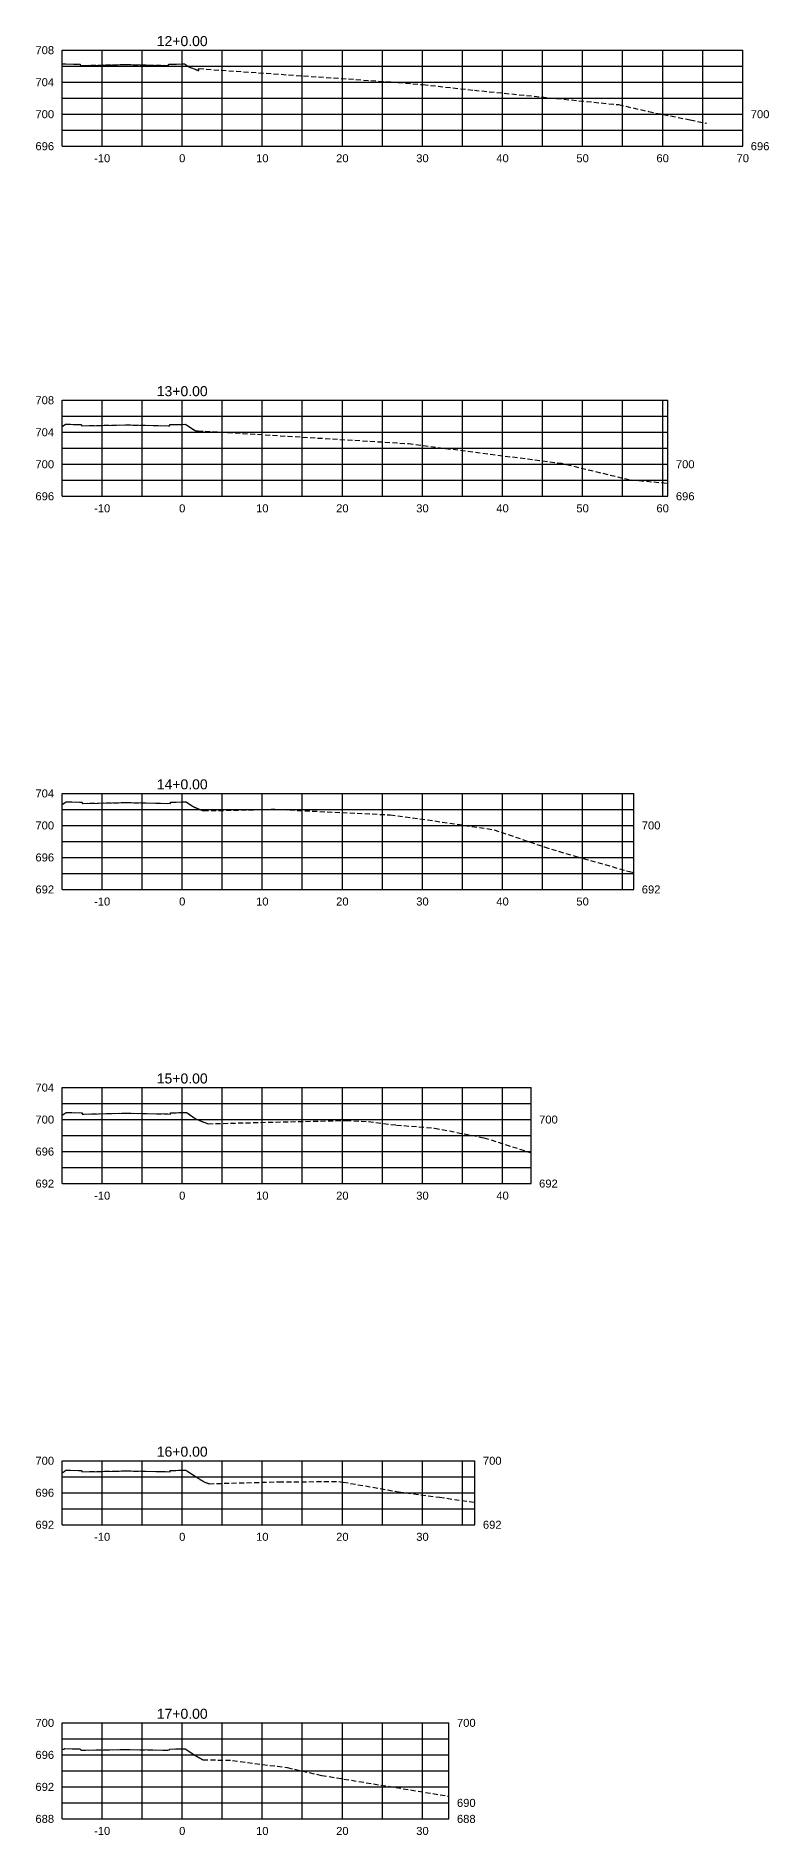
# Model space of a CAD drawing. Header units: millimetres. Extents: x 340454 to 342791, y 6993867 to 6995092.
# Drawn here: x 342631 to 342722.5, y 6994190.8 to 6994415.6 of the extents above; entities that cross this region are included whole.
import ezdxf

# ---------------------------------------------------------------- set-up
doc = ezdxf.new("R2010")
doc.units = ezdxf.units.MM
doc.header["$LTSCALE"] = 10
doc.linetypes.add('CENTER', pattern=[50.8, 31.75, -6.35, 6.35, -6.35])
doc.linetypes.add('HIDDEN', pattern=[0.375, 0.25, -0.125])
for name, color, linetype in [('_1 SEC_Superfície_Topo', 20, 'Continuous'), ('_1 SEC_Terreno Natural', 80, 'HIDDEN'), ('F-SC-CAIXA', 4, 'Continuous'), ('F-SC-MALHA', 253, 'Continuous'), ('F-SC-MALHA-TXT', 8, 'Continuous')]:
    doc.layers.add(name, color=color, linetype=linetype)
doc.styles.get("Standard").update_dxf_attribs({"font": 'arial.ttf'})

msp = doc.modelspace()

# ---------------------------------------------------------------- linework, layer by layer
at = {"layer": '_1 SEC_Superfície_Topo', "color": 20, "linetype": 'Continuous', "lineweight": -3}
for points in [[(342634.49, 6994412.15), (342634.49, 6994412.15), (342634.5, 6994412.15), (342634.51, 6994412.15), (342634.51, 6994412.15), (342634.51, 6994412.15), (342634.71, 6994412.15), (342636.39, 6994412.12), (342636.44, 6994412.12), (342636.44, 6994412.12), (342636.44, 6994412.12), (342636.45, 6994412.12), (342636.45, 6994412.12), (342636.46, 6994412.11), (342636.47, 6994412.11), (342636.47, 6994412.11), (342636.47, 6994412.11), (342636.48, 6994412.1), (342636.48, 6994412.1), (342636.48, 6994412.1), (342636.49, 6994412.09), (342636.49, 6994412.09), (342636.49, 6994412.09), (342636.49, 6994412.08), (342636.49, 6994412.08), (342636.49, 6994412.08), (342636.49, 6994412.07), (342636.51, 6994411.97), (342636.87, 6994411.97), (342640.54, 6994412.04), (342642.01, 6994412.07), (342642.17, 6994412.07), (342647.51, 6994411.96), (342647.53, 6994412.06), (342647.54, 6994412.07), (342647.54, 6994412.07), (342647.54, 6994412.08), (342647.54, 6994412.08), (342647.54, 6994412.09), (342647.54, 6994412.09), (342647.55, 6994412.09), (342647.55, 6994412.1), (342647.55, 6994412.1), (342647.56, 6994412.1), (342647.56, 6994412.1), (342647.57, 6994412.11), (342647.57, 6994412.11), (342647.57, 6994412.11), (342647.58, 6994412.11), (342647.58, 6994412.11), (342647.59, 6994412.11), (342647.59, 6994412.11), (342647.63, 6994412.11), (342647.88, 6994412.11), (342649.23, 6994412.14), (342649.52, 6994412.15), (342649.9, 6994411.89), (342649.98, 6994411.84), (342649.98, 6994411.84), (342649.98, 6994411.84), (342649.99, 6994411.83), (342649.99, 6994411.83), (342650, 6994411.83), (342650, 6994411.83), (342650.01, 6994411.82), (342650.01, 6994411.82), (342650.01, 6994411.82), (342650.02, 6994411.82), (342650.02, 6994411.81), (342650.03, 6994411.81), (342650.03, 6994411.81), (342650.04, 6994411.81), (342650.04, 6994411.8), (342650.05, 6994411.8), (342650.05, 6994411.8), (342650.06, 6994411.8), (342650.06, 6994411.79), (342650.07, 6994411.79), (342650.07, 6994411.79), (342650.08, 6994411.79), (342650.08, 6994411.78), (342650.09, 6994411.78), (342650.09, 6994411.78), (342650.1, 6994411.78), (342650.15, 6994411.75), (342650.15, 6994411.75), (342650.16, 6994411.75), (342650.17, 6994411.75), (342650.18, 6994411.74), (342650.18, 6994411.74), (342650.19, 6994411.74), (342650.2, 6994411.73), (342650.2, 6994411.73), (342650.21, 6994411.73), (342650.22, 6994411.72), (342650.23, 6994411.72), (342650.23, 6994411.72), (342650.24, 6994411.72), (342650.25, 6994411.71), (342650.26, 6994411.71), (342650.26, 6994411.71), (342650.86, 6994411.48), (342650.89, 6994411.46), (342650.89, 6994411.46), (342650.92, 6994411.45), (342650.93, 6994411.45), (342650.96, 6994411.44), (342650.97, 6994411.43), (342650.99, 6994411.42), (342651, 6994411.42), (342651.03, 6994411.41), (342651.04, 6994411.4), (342651.05, 6994411.4), (342651.08, 6994411.39), (342651.09, 6994411.39), (342651.12, 6994411.38), (342651.13, 6994411.37), (342651.15, 6994411.36), (342651.16, 6994411.36), (342651.19, 6994411.35), (342651.2, 6994411.34), (342651.23, 6994411.33), (342651.24, 6994411.33), (342651.25, 6994411.33), (342651.26, 6994411.32), (342651.26, 6994411.32), (342651.27, 6994411.32), (342651.28, 6994411.32), (342651.29, 6994411.31)], [(342634.23, 6994366.83), (342634.66, 6994367.12), (342636.03, 6994367.09), (342636.54, 6994367.08), (342636.58, 6994367.08), (342636.59, 6994367.08), (342636.59, 6994367.08), (342636.6, 6994367.08), (342636.6, 6994367.08), (342636.61, 6994367.08), (342636.61, 6994367.08), (342636.61, 6994367.07), (342636.62, 6994367.07), (342636.62, 6994367.07), (342636.62, 6994367.07), (342636.63, 6994367.06), (342636.63, 6994367.06), (342636.63, 6994367.06), (342636.63, 6994367.05), (342636.64, 6994367.05), (342636.64, 6994367.05), (342636.64, 6994367.04), (342636.65, 6994366.96), (342636.66, 6994366.93), (342640.41, 6994367), (342642.16, 6994367.04), (342645.59, 6994366.97), (342647.66, 6994366.92), (342647.67, 6994366.99), (342647.68, 6994367.03), (342647.68, 6994367.04), (342647.68, 6994367.04), (342647.69, 6994367.05), (342647.69, 6994367.05), (342647.69, 6994367.05), (342647.69, 6994367.06), (342647.7, 6994367.06), (342647.7, 6994367.06), (342647.7, 6994367.07), (342647.71, 6994367.07), (342647.71, 6994367.07), (342647.71, 6994367.07), (342647.72, 6994367.07), (342647.72, 6994367.07), (342647.73, 6994367.07), (342647.73, 6994367.07), (342647.76, 6994367.07), (342647.78, 6994367.07), (342648.55, 6994367.09), (342649.23, 6994367.1), (342649.66, 6994367.11), (342650.17, 6994366.77), (342650.84, 6994366.32), (342650.86, 6994366.32), (342650.88, 6994366.31), (342650.9, 6994366.3)], [(342634.23, 6994319.58), (342634.29, 6994319.62), (342634.74, 6994319.92), (342635.46, 6994319.91), (342636.62, 6994319.88), (342636.65, 6994319.88), (342636.67, 6994319.88), (342636.67, 6994319.88), (342636.68, 6994319.88), (342636.68, 6994319.88), (342636.69, 6994319.88), (342636.69, 6994319.88), (342636.69, 6994319.88), (342636.7, 6994319.87), (342636.7, 6994319.87), (342636.7, 6994319.87), (342636.71, 6994319.86), (342636.71, 6994319.86), (342636.71, 6994319.86), (342636.71, 6994319.85), (342636.72, 6994319.85), (342636.72, 6994319.85), (342636.72, 6994319.84), (342636.73, 6994319.8), (342636.74, 6994319.73), (342638.78, 6994319.77), (342642.24, 6994319.84), (342645.89, 6994319.77), (342647.74, 6994319.73), (342647.75, 6994319.77), (342647.76, 6994319.84), (342647.76, 6994319.84), (342647.76, 6994319.85), (342647.77, 6994319.85), (342647.77, 6994319.85), (342647.77, 6994319.86), (342647.77, 6994319.86), (342647.77, 6994319.86), (342647.78, 6994319.87), (342647.78, 6994319.87), (342647.79, 6994319.87), (342647.79, 6994319.87), (342647.79, 6994319.88), (342647.8, 6994319.88), (342647.8, 6994319.88), (342647.8, 6994319.88), (342647.81, 6994319.88), (342647.84, 6994319.88), (342647.86, 6994319.88), (342648.47, 6994319.89), (342649.23, 6994319.91), (342649.74, 6994319.92), (342650.01, 6994319.73), (342650.6, 6994319.34), (342650.6, 6994319.34), (342650.6, 6994319.34), (342650.62, 6994319.33), (342650.62, 6994319.33), (342650.63, 6994319.33), (342650.63, 6994319.32), (342650.64, 6994319.32), (342650.64, 6994319.32), (342650.65, 6994319.31), (342650.66, 6994319.31), (342650.67, 6994319.3), (342650.68, 6994319.3), (342650.69, 6994319.29), (342650.69, 6994319.29), (342650.7, 6994319.29), (342650.7, 6994319.29), (342650.71, 6994319.28), (342650.72, 6994319.28), (342650.73, 6994319.27), (342650.73, 6994319.27), (342650.74, 6994319.27), (342650.75, 6994319.27), (342650.76, 6994319.26), (342650.76, 6994319.26), (342650.77, 6994319.25), (342650.77, 6994319.25), (342650.78, 6994319.25), (342650.79, 6994319.25), (342650.8, 6994319.24), (342650.8, 6994319.24), (342650.81, 6994319.24), (342650.82, 6994319.23), (342650.82, 6994319.23), (342650.83, 6994319.22), (342650.84, 6994319.22), (342650.85, 6994319.22), (342650.86, 6994319.22), (342650.87, 6994319.21), (342650.87, 6994319.21), (342650.88, 6994319.2), (342650.89, 6994319.2), (342650.9, 6994319.2), (342650.91, 6994319.2), (342650.92, 6994319.19), (342650.92, 6994319.19), (342650.93, 6994319.18), (342650.94, 6994319.18), (342650.95, 6994319.18), (342650.96, 6994319.17), (342651.26, 6994319.05), (342651.28, 6994319.05), (342651.28, 6994319.05), (342651.29, 6994319.04), (342651.3, 6994319.04), (342651.32, 6994319.03), (342651.9, 6994318.81)], [(342634.23, 6994280.75), (342634.75, 6994281.1), (342634.82, 6994281.1), (342636.63, 6994281.06), (342636.68, 6994281.06), (342636.68, 6994281.06), (342636.68, 6994281.06), (342636.69, 6994281.06), (342636.69, 6994281.06), (342636.7, 6994281.06), (342636.71, 6994281.05), (342636.71, 6994281.05), (342636.71, 6994281.05), (342636.71, 6994281.05), (342636.71, 6994281.05), (342636.72, 6994281.04), (342636.72, 6994281.04), (342636.73, 6994281.03), (342636.73, 6994281.03), (342636.73, 6994281.03), (342636.73, 6994281.02), (342636.73, 6994281.02), (342636.73, 6994281.01), (342636.75, 6994280.91), (342636.97, 6994280.91), (342642.25, 6994281.02), (342647.43, 6994280.92), (342647.75, 6994280.91), (342647.75, 6994280.92), (342647.78, 6994281.02), (342647.78, 6994281.03), (342647.78, 6994281.03), (342647.78, 6994281.03), (342647.78, 6994281.04), (342647.78, 6994281.04), (342647.79, 6994281.04), (342647.79, 6994281.04), (342647.79, 6994281.05), (342647.8, 6994281.05), (342647.8, 6994281.05), (342647.81, 6994281.06), (342647.81, 6994281.06), (342647.81, 6994281.06), (342647.82, 6994281.06), (342647.82, 6994281.06), (342647.82, 6994281.06), (342647.87, 6994281.06), (342647.87, 6994281.06), (342649.23, 6994281.09), (342649.63, 6994281.1), (342649.75, 6994281.1), (342649.83, 6994281.05), (342650.98, 6994280.28), (342650.99, 6994280.27), (342650.99, 6994280.27), (342651, 6994280.27), (342651, 6994280.27), (342651.01, 6994280.26), (342651.01, 6994280.26), (342651.01, 6994280.26), (342651.02, 6994280.26), (342651.02, 6994280.26), (342651.03, 6994280.25), (342651.03, 6994280.25), (342651.03, 6994280.25), (342651.04, 6994280.25), (342651.05, 6994280.24), (342651.05, 6994280.24), (342651.06, 6994280.24), (342651.06, 6994280.24), (342651.07, 6994280.23), (342651.07, 6994280.23), (342651.07, 6994280.23), (342651.08, 6994280.23), (342651.08, 6994280.23), (342651.31, 6994280.14), (342651.31, 6994280.14), (342651.31, 6994280.14), (342651.31, 6994280.14), (342651.32, 6994280.14), (342651.32, 6994280.13), (342652.46, 6994279.7)], [(342634.23, 6994236.08), (342634.49, 6994236.25), (342634.7, 6994236.39), (342635.29, 6994236.38), (342636.58, 6994236.35), (342636.62, 6994236.35), (342636.63, 6994236.35), (342636.64, 6994236.35), (342636.64, 6994236.35), (342636.64, 6994236.35), (342636.65, 6994236.35), (342636.65, 6994236.35), (342636.65, 6994236.35), (342636.66, 6994236.34), (342636.66, 6994236.34), (342636.67, 6994236.34), (342636.67, 6994236.34), (342636.67, 6994236.33), (342636.67, 6994236.33), (342636.67, 6994236.33), (342636.68, 6994236.32), (342636.68, 6994236.31), (342636.68, 6994236.31), (342636.69, 6994236.28), (342636.7, 6994236.2), (342640.73, 6994236.28), (342642.2, 6994236.31), (342646.5, 6994236.23), (342647.7, 6994236.21), (342647.71, 6994236.23), (342647.72, 6994236.32), (342647.72, 6994236.32), (342647.73, 6994236.33), (342647.73, 6994236.33), (342647.73, 6994236.33), (342647.73, 6994236.34), (342647.73, 6994236.34), (342647.74, 6994236.34), (342647.74, 6994236.35), (342647.74, 6994236.35), (342647.75, 6994236.35), (342647.75, 6994236.35), (342647.76, 6994236.35), (342647.76, 6994236.35), (342647.76, 6994236.36), (342647.77, 6994236.36), (342647.77, 6994236.36), (342647.81, 6994236.36), (342647.82, 6994236.36), (342649.23, 6994236.39), (342649.33, 6994236.39), (342649.7, 6994236.4), (342649.92, 6994236.25), (342650.84, 6994235.63), (342650.86, 6994235.63), (342650.86, 6994235.63), (342650.93, 6994235.58), (342650.93, 6994235.58), (342651.01, 6994235.53), (342651.07, 6994235.49), (342651.13, 6994235.45), (342651.19, 6994235.41), (342651.2, 6994235.41), (342651.26, 6994235.37), (342651.31, 6994235.34), (342651.36, 6994235.31), (342651.41, 6994235.28), (342651.45, 6994235.25), (342651.49, 6994235.22), (342651.53, 6994235.2), (342651.57, 6994235.18), (342651.61, 6994235.15), (342651.64, 6994235.13), (342651.67, 6994235.11), (342651.7, 6994235.09), (342651.73, 6994235.07), (342651.76, 6994235.06), (342651.79, 6994235.04), (342651.82, 6994235.02), (342651.84, 6994235.01), (342651.87, 6994234.99), (342651.89, 6994234.98), (342651.91, 6994234.97), (342651.94, 6994234.95), (342651.95, 6994234.95), (342652.58, 6994234.71)], [(342634.49, 6994201.53), (342634.54, 6994201.57), (342634.58, 6994201.6), (342635.48, 6994201.58), (342636.46, 6994201.56), (342636.53, 6994201.47), (342636.55, 6994201.47), (342636.56, 6994201.47), (342636.56, 6994201.47), (342636.56, 6994201.47), (342636.57, 6994201.47), (342636.57, 6994201.47), (342636.57, 6994201.46), (342636.57, 6994201.46), (342636.57, 6994201.46), (342636.58, 6994201.41), (342639.55, 6994201.45), (342642.08, 6994201.49), (342644.94, 6994201.44), (342647.58, 6994201.4), (342647.6, 6994201.46), (342647.6, 6994201.47), (342647.6, 6994201.47), (342647.6, 6994201.47), (342647.61, 6994201.48), (342647.61, 6994201.48), (342647.61, 6994201.48), (342647.62, 6994201.48), (342647.62, 6994201.48), (342647.65, 6994201.48), (342647.7, 6994201.55), (342648.44, 6994201.57), (342649.23, 6994201.58), (342649.58, 6994201.59), (342650.04, 6994201.29), (342650.85, 6994200.75), (342650.87, 6994200.74), (342650.87, 6994200.73), (342650.89, 6994200.72), (342650.92, 6994200.7), (342650.94, 6994200.69), (342650.97, 6994200.68), (342650.99, 6994200.66), (342651.02, 6994200.65), (342651.04, 6994200.63), (342651.07, 6994200.62), (342651.09, 6994200.6), (342651.12, 6994200.59), (342651.14, 6994200.58), (342651.17, 6994200.56), (342651.19, 6994200.55), (342651.22, 6994200.53), (342651.24, 6994200.52), (342651.27, 6994200.5), (342651.3, 6994200.49), (342651.32, 6994200.48), (342651.35, 6994200.46), (342651.37, 6994200.45), (342651.4, 6994200.43), (342651.43, 6994200.42), (342651.44, 6994200.41), (342651.47, 6994200.39), (342651.48, 6994200.39), (342651.5, 6994200.38), (342651.53, 6994200.36), (342651.56, 6994200.35), (342651.58, 6994200.33), (342651.61, 6994200.32), (342651.64, 6994200.3), (342651.66, 6994200.29), (342651.68, 6994200.28), (342651.7, 6994200.27), (342651.72, 6994200.26), (342651.74, 6994200.25), (342651.76, 6994200.24), (342651.78, 6994200.23), (342651.79, 6994200.22), (342651.81, 6994200.21), (342651.81, 6994200.21)]]:
    msp.add_lwpolyline(points, dxfattribs=at)
at = {"layer": '_1 SEC_Terreno Natural', "color": 80, "linetype": 'HIDDEN', "lineweight": -3, "ltscale": 0.25}
for points in [[(342634.23, 6994412.16), (342634.49, 6994412.15), (342634.49, 6994412.15), (342634.5, 6994412.15), (342634.51, 6994412.15), (342634.51, 6994412.15), (342634.51, 6994412.15), (342634.71, 6994412.15), (342636.39, 6994412.12), (342636.44, 6994412.12), (342636.44, 6994412.12), (342636.44, 6994412.12), (342636.45, 6994412.12), (342636.45, 6994412.12), (342636.46, 6994412.11), (342636.47, 6994412.11), (342636.47, 6994412.11), (342636.47, 6994412.11), (342636.48, 6994412.1), (342636.48, 6994412.1), (342636.48, 6994412.1), (342636.49, 6994412.09), (342636.49, 6994412.09), (342636.49, 6994412.09), (342636.49, 6994412.08), (342636.49, 6994412.08), (342636.49, 6994412.08), (342636.49, 6994412.07), (342636.51, 6994411.97), (342636.87, 6994411.97), (342640.54, 6994412.04), (342642.01, 6994412.07), (342642.17, 6994412.07), (342647.51, 6994411.96), (342647.53, 6994412.06), (342647.54, 6994412.07), (342647.54, 6994412.07), (342647.54, 6994412.08), (342647.54, 6994412.08), (342647.54, 6994412.09), (342647.54, 6994412.09), (342647.55, 6994412.09), (342647.55, 6994412.1), (342647.55, 6994412.1), (342647.56, 6994412.1), (342647.56, 6994412.1), (342647.57, 6994412.11), (342647.57, 6994412.11), (342647.57, 6994412.11), (342647.58, 6994412.11), (342647.58, 6994412.11), (342647.59, 6994412.11), (342647.59, 6994412.11), (342647.63, 6994412.11), (342647.88, 6994412.11), (342649.23, 6994412.14), (342649.52, 6994412.15), (342649.9, 6994411.89), (342649.98, 6994411.84), (342649.98, 6994411.84), (342649.98, 6994411.84), (342649.99, 6994411.83), (342649.99, 6994411.83), (342650, 6994411.83), (342650, 6994411.83), (342650.01, 6994411.82), (342650.01, 6994411.82), (342650.01, 6994411.82), (342650.02, 6994411.82), (342650.02, 6994411.81), (342650.03, 6994411.81), (342650.03, 6994411.81), (342650.04, 6994411.81), (342650.04, 6994411.8), (342650.05, 6994411.8), (342650.05, 6994411.8), (342650.06, 6994411.8), (342650.06, 6994411.79), (342650.07, 6994411.79), (342650.07, 6994411.79), (342650.08, 6994411.79), (342650.08, 6994411.78), (342650.09, 6994411.78), (342650.09, 6994411.78), (342650.1, 6994411.78), (342650.15, 6994411.75), (342650.15, 6994411.75), (342650.16, 6994411.75), (342650.17, 6994411.75), (342650.18, 6994411.74), (342650.18, 6994411.74), (342650.19, 6994411.74), (342650.2, 6994411.73), (342650.2, 6994411.73), (342650.21, 6994411.73), (342650.22, 6994411.72), (342650.23, 6994411.72), (342650.23, 6994411.72), (342650.24, 6994411.72), (342650.25, 6994411.71), (342650.26, 6994411.71), (342650.26, 6994411.71), (342650.86, 6994411.48), (342650.89, 6994411.46), (342650.89, 6994411.46), (342650.92, 6994411.45), (342650.93, 6994411.45), (342650.96, 6994411.44), (342650.97, 6994411.43), (342650.99, 6994411.42), (342651, 6994411.42), (342651.03, 6994411.41), (342651.04, 6994411.4), (342651.05, 6994411.4), (342651.08, 6994411.39), (342651.09, 6994411.39), (342651.12, 6994411.38), (342651.13, 6994411.37), (342651.15, 6994411.36), (342651.16, 6994411.36), (342651.19, 6994411.35), (342651.2, 6994411.34), (342651.23, 6994411.33), (342651.24, 6994411.33), (342651.25, 6994411.33), (342651.26, 6994411.32), (342651.26, 6994411.32), (342651.27, 6994411.32), (342651.28, 6994411.32), (342651.29, 6994411.31), (342651.29, 6994411.56), (342676.18, 6994409.84), (342679.31, 6994409.57), (342685.71, 6994408.86), (342703.7, 6994407.06), (342707.47, 6994406.2), (342712.66, 6994405.16), (342714.64, 6994404.75), (342714.66, 6994404.74), (342714.7, 6994404.73)], [(342634.23, 6994366.83), (342634.66, 6994367.12), (342636.03, 6994367.09), (342636.54, 6994367.08), (342636.58, 6994367.08), (342636.59, 6994367.08), (342636.59, 6994367.08), (342636.6, 6994367.08), (342636.6, 6994367.08), (342636.61, 6994367.08), (342636.61, 6994367.08), (342636.61, 6994367.07), (342636.62, 6994367.07), (342636.62, 6994367.07), (342636.62, 6994367.07), (342636.63, 6994367.06), (342636.63, 6994367.06), (342636.63, 6994367.06), (342636.63, 6994367.05), (342636.64, 6994367.05), (342636.64, 6994367.05), (342636.64, 6994367.04), (342636.65, 6994366.96), (342636.66, 6994366.93), (342640.41, 6994367), (342642.16, 6994367.04), (342645.59, 6994366.97), (342647.66, 6994366.92), (342647.67, 6994366.99), (342647.68, 6994367.03), (342647.68, 6994367.04), (342647.68, 6994367.04), (342647.69, 6994367.05), (342647.69, 6994367.05), (342647.69, 6994367.05), (342647.69, 6994367.06), (342647.7, 6994367.06), (342647.7, 6994367.06), (342647.7, 6994367.07), (342647.71, 6994367.07), (342647.71, 6994367.07), (342647.71, 6994367.07), (342647.72, 6994367.07), (342647.72, 6994367.07), (342647.73, 6994367.07), (342647.73, 6994367.07), (342647.76, 6994367.07), (342647.78, 6994367.07), (342648.55, 6994367.09), (342649.23, 6994367.1), (342649.66, 6994367.11), (342650.17, 6994366.77), (342650.84, 6994366.32), (342650.86, 6994366.32), (342650.88, 6994366.31), (342650.9, 6994366.3), (342651.21, 6994366.3), (342652.09, 6994366.26), (342677.47, 6994364.7), (342696.58, 6994362.24), (342696.72, 6994362.22), (342696.79, 6994362.19), (342697.21, 6994362.09), (342704.45, 6994360.33), (342705.33, 6994360.16), (342709.88, 6994359.75)], [(342634.23, 6994319.58), (342634.29, 6994319.62), (342634.74, 6994319.92), (342635.46, 6994319.91), (342636.62, 6994319.88), (342636.65, 6994319.88), (342636.67, 6994319.88), (342636.67, 6994319.88), (342636.68, 6994319.88), (342636.68, 6994319.88), (342636.69, 6994319.88), (342636.69, 6994319.88), (342636.69, 6994319.88), (342636.7, 6994319.87), (342636.7, 6994319.87), (342636.7, 6994319.87), (342636.71, 6994319.86), (342636.71, 6994319.86), (342636.71, 6994319.86), (342636.71, 6994319.85), (342636.72, 6994319.85), (342636.72, 6994319.85), (342636.72, 6994319.84), (342636.73, 6994319.8), (342636.74, 6994319.73), (342638.78, 6994319.77), (342642.24, 6994319.84), (342645.89, 6994319.77), (342647.74, 6994319.73), (342647.75, 6994319.77), (342647.76, 6994319.84), (342647.76, 6994319.84), (342647.76, 6994319.85), (342647.77, 6994319.85), (342647.77, 6994319.85), (342647.77, 6994319.86), (342647.77, 6994319.86), (342647.77, 6994319.86), (342647.78, 6994319.87), (342647.78, 6994319.87), (342647.79, 6994319.87), (342647.79, 6994319.87), (342647.79, 6994319.88), (342647.8, 6994319.88), (342647.8, 6994319.88), (342647.8, 6994319.88), (342647.81, 6994319.88), (342647.84, 6994319.88), (342647.86, 6994319.88), (342648.47, 6994319.89), (342649.23, 6994319.91), (342649.74, 6994319.92), (342650.01, 6994319.73), (342650.6, 6994319.34), (342650.6, 6994319.34), (342650.6, 6994319.34), (342650.62, 6994319.33), (342650.62, 6994319.33), (342650.63, 6994319.33), (342650.63, 6994319.32), (342650.64, 6994319.32), (342650.64, 6994319.32), (342650.65, 6994319.31), (342650.66, 6994319.31), (342650.67, 6994319.3), (342650.68, 6994319.3), (342650.69, 6994319.29), (342650.69, 6994319.29), (342650.7, 6994319.29), (342650.7, 6994319.29), (342650.71, 6994319.28), (342650.72, 6994319.28), (342650.73, 6994319.27), (342650.73, 6994319.27), (342650.74, 6994319.27), (342650.75, 6994319.27), (342650.76, 6994319.26), (342650.76, 6994319.26), (342650.77, 6994319.25), (342650.77, 6994319.25), (342650.78, 6994319.25), (342650.79, 6994319.25), (342650.8, 6994319.24), (342650.8, 6994319.24), (342650.81, 6994319.24), (342650.82, 6994319.23), (342650.82, 6994319.23), (342650.83, 6994319.22), (342650.84, 6994319.22), (342650.85, 6994319.22), (342650.86, 6994319.22), (342650.87, 6994319.21), (342650.87, 6994319.21), (342650.88, 6994319.2), (342650.89, 6994319.2), (342650.9, 6994319.2), (342650.91, 6994319.2), (342650.92, 6994319.19), (342650.92, 6994319.19), (342650.93, 6994319.18), (342650.94, 6994319.18), (342650.95, 6994319.18), (342650.96, 6994319.17), (342651.26, 6994319.05), (342651.28, 6994319.05), (342651.28, 6994319.05), (342651.29, 6994319.04), (342651.3, 6994319.04), (342651.32, 6994319.03), (342651.9, 6994318.81), (342660.78, 6994319), (342675.21, 6994318.3), (342678.92, 6994317.81), (342688.18, 6994316.44), (342694.44, 6994314.29), (342698.41, 6994313.1), (342705.07, 6994311.22), (342705.62, 6994311.09)], [(342634.23, 6994280.75), (342634.75, 6994281.1), (342634.82, 6994281.1), (342636.63, 6994281.06), (342636.68, 6994281.06), (342636.68, 6994281.06), (342636.68, 6994281.06), (342636.69, 6994281.06), (342636.69, 6994281.06), (342636.7, 6994281.06), (342636.71, 6994281.05), (342636.71, 6994281.05), (342636.71, 6994281.05), (342636.71, 6994281.05), (342636.71, 6994281.05), (342636.72, 6994281.04), (342636.72, 6994281.04), (342636.73, 6994281.03), (342636.73, 6994281.03), (342636.73, 6994281.03), (342636.73, 6994281.02), (342636.73, 6994281.02), (342636.73, 6994281.01), (342636.75, 6994280.91), (342636.97, 6994280.91), (342642.25, 6994281.02), (342647.43, 6994280.92), (342647.75, 6994280.91), (342647.75, 6994280.92), (342647.78, 6994281.02), (342647.78, 6994281.03), (342647.78, 6994281.03), (342647.78, 6994281.03), (342647.78, 6994281.04), (342647.78, 6994281.04), (342647.79, 6994281.04), (342647.79, 6994281.04), (342647.79, 6994281.05), (342647.8, 6994281.05), (342647.8, 6994281.05), (342647.81, 6994281.06), (342647.81, 6994281.06), (342647.81, 6994281.06), (342647.82, 6994281.06), (342647.82, 6994281.06), (342647.82, 6994281.06), (342647.87, 6994281.06), (342647.87, 6994281.06), (342649.23, 6994281.09), (342649.63, 6994281.1), (342649.75, 6994281.1), (342649.83, 6994281.05), (342650.98, 6994280.28), (342650.99, 6994280.27), (342650.99, 6994280.27), (342651, 6994280.27), (342651, 6994280.27), (342651.01, 6994280.26), (342651.01, 6994280.26), (342651.01, 6994280.26), (342651.02, 6994280.26), (342651.02, 6994280.26), (342651.03, 6994280.25), (342651.03, 6994280.25), (342651.03, 6994280.25), (342651.04, 6994280.25), (342651.05, 6994280.24), (342651.05, 6994280.24), (342651.06, 6994280.24), (342651.06, 6994280.24), (342651.07, 6994280.23), (342651.07, 6994280.23), (342651.07, 6994280.23), (342651.08, 6994280.23), (342651.08, 6994280.23), (342651.31, 6994280.14), (342651.31, 6994280.14), (342651.31, 6994280.14), (342651.31, 6994280.14), (342651.32, 6994280.14), (342651.32, 6994280.13), (342652.46, 6994279.7), (342669.72, 6994280.11), (342672.5, 6994279.98), (342675.99, 6994279.53), (342680.75, 6994279.15), (342686.9, 6994277.95), (342692.8, 6994276.07)], [(342634.23, 6994236.08), (342634.49, 6994236.25), (342634.7, 6994236.39), (342635.29, 6994236.38), (342636.58, 6994236.35), (342636.62, 6994236.35), (342636.63, 6994236.35), (342636.64, 6994236.35), (342636.64, 6994236.35), (342636.64, 6994236.35), (342636.65, 6994236.35), (342636.65, 6994236.35), (342636.65, 6994236.35), (342636.66, 6994236.34), (342636.66, 6994236.34), (342636.67, 6994236.34), (342636.67, 6994236.34), (342636.67, 6994236.33), (342636.67, 6994236.33), (342636.67, 6994236.33), (342636.68, 6994236.32), (342636.68, 6994236.31), (342636.68, 6994236.31), (342636.69, 6994236.28), (342636.7, 6994236.2), (342640.73, 6994236.28), (342642.2, 6994236.31), (342646.5, 6994236.23), (342647.7, 6994236.21), (342647.71, 6994236.23), (342647.72, 6994236.32), (342647.72, 6994236.32), (342647.73, 6994236.33), (342647.73, 6994236.33), (342647.73, 6994236.33), (342647.73, 6994236.34), (342647.73, 6994236.34), (342647.74, 6994236.34), (342647.74, 6994236.35), (342647.74, 6994236.35), (342647.75, 6994236.35), (342647.75, 6994236.35), (342647.76, 6994236.35), (342647.76, 6994236.35), (342647.76, 6994236.36), (342647.77, 6994236.36), (342647.77, 6994236.36), (342647.81, 6994236.36), (342647.82, 6994236.36), (342649.23, 6994236.39), (342649.33, 6994236.39), (342649.7, 6994236.4), (342649.92, 6994236.25), (342650.84, 6994235.63), (342650.86, 6994235.63), (342650.86, 6994235.63), (342650.93, 6994235.58), (342650.93, 6994235.58), (342651.01, 6994235.53), (342651.07, 6994235.49), (342651.13, 6994235.45), (342651.19, 6994235.41), (342651.2, 6994235.41), (342651.26, 6994235.37), (342651.31, 6994235.34), (342651.36, 6994235.31), (342651.41, 6994235.28), (342651.45, 6994235.25), (342651.49, 6994235.22), (342651.53, 6994235.2), (342651.57, 6994235.18), (342651.61, 6994235.15), (342651.64, 6994235.13), (342651.67, 6994235.11), (342651.7, 6994235.09), (342651.73, 6994235.07), (342651.76, 6994235.06), (342651.79, 6994235.04), (342651.82, 6994235.02), (342651.84, 6994235.01), (342651.87, 6994234.99), (342651.89, 6994234.98), (342651.91, 6994234.97), (342651.94, 6994234.95), (342651.95, 6994234.95), (342652.58, 6994234.71), (342661.31, 6994234.94), (342668.78, 6994234.98), (342669.01, 6994234.96), (342669.33, 6994234.91), (342676.24, 6994233.69), (342681.36, 6994233.01), (342685.78, 6994232.39)], [(342634.23, 6994201.52), (342634.25, 6994201.52), (342634.27, 6994201.52), (342634.39, 6994201.53), (342634.49, 6994201.53), (342634.54, 6994201.57), (342634.58, 6994201.6), (342635.48, 6994201.58), (342636.46, 6994201.56), (342636.53, 6994201.47), (342636.55, 6994201.47), (342636.56, 6994201.47), (342636.56, 6994201.47), (342636.56, 6994201.47), (342636.57, 6994201.47), (342636.57, 6994201.47), (342636.57, 6994201.46), (342636.57, 6994201.46), (342636.57, 6994201.46), (342636.58, 6994201.41), (342639.55, 6994201.45), (342642.08, 6994201.49), (342644.94, 6994201.44), (342647.58, 6994201.4), (342647.6, 6994201.46), (342647.6, 6994201.47), (342647.6, 6994201.47), (342647.6, 6994201.47), (342647.61, 6994201.48), (342647.61, 6994201.48), (342647.61, 6994201.48), (342647.62, 6994201.48), (342647.62, 6994201.48), (342647.65, 6994201.48), (342647.7, 6994201.55), (342648.44, 6994201.57), (342649.23, 6994201.58), (342649.58, 6994201.59), (342650.04, 6994201.29), (342650.85, 6994200.75), (342650.87, 6994200.74), (342650.87, 6994200.73), (342650.89, 6994200.72), (342650.92, 6994200.7), (342650.94, 6994200.69), (342650.97, 6994200.68), (342650.99, 6994200.66), (342651.02, 6994200.65), (342651.04, 6994200.63), (342651.07, 6994200.62), (342651.09, 6994200.6), (342651.12, 6994200.59), (342651.14, 6994200.58), (342651.17, 6994200.56), (342651.19, 6994200.55), (342651.22, 6994200.53), (342651.24, 6994200.52), (342651.27, 6994200.5), (342651.3, 6994200.49), (342651.32, 6994200.48), (342651.35, 6994200.46), (342651.37, 6994200.45), (342651.4, 6994200.43), (342651.43, 6994200.42), (342651.44, 6994200.41), (342651.47, 6994200.39), (342651.48, 6994200.39), (342651.5, 6994200.38), (342651.53, 6994200.36), (342651.56, 6994200.35), (342651.58, 6994200.33), (342651.61, 6994200.32), (342651.64, 6994200.3), (342651.66, 6994200.29), (342651.68, 6994200.28), (342651.7, 6994200.27), (342651.72, 6994200.26), (342651.74, 6994200.25), (342651.76, 6994200.24), (342651.78, 6994200.23), (342651.79, 6994200.22), (342651.81, 6994200.21), (342651.81, 6994200.21), (342655.53, 6994200.13), (342662.34, 6994199.22), (342666.65, 6994198.25), (342682.54, 6994195.65)]]:
    msp.add_lwpolyline(points, dxfattribs=at)
at = {"layer": 'F-SC-CAIXA', "color": 2, "linetype": 'Continuous', "lineweight": -3}
for p, q in [((342717.23, 6994405.86), (342719.23, 6994405.86)), ((342717.23, 6994401.86), (342719.23, 6994401.86)), ((342707.88, 6994362.11), (342709.88, 6994362.11)), ((342707.88, 6994358.11), (342709.88, 6994358.11)), ((342703.62, 6994316.97), (342705.62, 6994316.97)), ((342703.62, 6994308.97), (342705.62, 6994308.97)), ((342690.8, 6994280.21), (342692.8, 6994280.21)), ((342690.8, 6994272.21), (342692.8, 6994272.21)), ((342683.78, 6994237.57), (342685.78, 6994237.57)), ((342683.78, 6994229.57), (342685.78, 6994229.57)), ((342680.54, 6994204.81), (342682.54, 6994204.81)), ((342680.54, 6994194.81), (342682.54, 6994194.81)), ((342680.54, 6994192.81), (342682.54, 6994192.81))]:
    msp.add_line(p, q, dxfattribs=at)
at = {"layer": 'F-SC-MALHA', "color": 253, "linetype": 'Continuous', "lineweight": -3}
for p, q in [((342634.23, 6994413.86), (342719.23, 6994413.86)), ((342634.23, 6994401.86), (342634.23, 6994413.86)), ((342639.23, 6994401.86), (342639.23, 6994413.86)), ((342644.23, 6994401.86), (342644.23, 6994413.86)), ((342649.23, 6994401.86), (342649.23, 6994413.86)), ((342654.23, 6994401.86), (342654.23, 6994413.86)), ((342659.23, 6994401.86), (342659.23, 6994413.86)), ((342664.23, 6994401.86), (342664.23, 6994413.86)), ((342669.23, 6994401.86), (342669.23, 6994413.86)), ((342674.23, 6994401.86), (342674.23, 6994413.86)), ((342679.23, 6994401.86), (342679.23, 6994413.86)), ((342684.23, 6994401.86), (342684.23, 6994413.86)), ((342689.23, 6994401.86), (342689.23, 6994413.86)), ((342694.23, 6994401.86), (342694.23, 6994413.86)), ((342699.23, 6994401.86), (342699.23, 6994413.86)), ((342704.23, 6994401.86), (342704.23, 6994413.86)), ((342709.23, 6994401.86), (342709.23, 6994413.86)), ((342714.23, 6994401.86), (342714.23, 6994413.86)), ((342719.23, 6994401.86), (342719.23, 6994413.86)), ((342634.23, 6994411.86), (342719.23, 6994411.86)), ((342634.23, 6994409.86), (342719.23, 6994409.86)), ((342634.23, 6994407.86), (342719.23, 6994407.86)), ((342634.23, 6994405.86), (342719.23, 6994405.86)), ((342634.23, 6994403.86), (342719.23, 6994403.86)), ((342634.23, 6994401.86), (342719.23, 6994401.86)), ((342634.23, 6994370.11), (342709.88, 6994370.11)), ((342634.23, 6994358.11), (342634.23, 6994370.11)), ((342634.23, 6994368.11), (342709.88, 6994368.11)), ((342639.23, 6994358.11), (342639.23, 6994370.11)), ((342644.23, 6994358.11), (342644.23, 6994370.11)), ((342649.23, 6994358.11), (342649.23, 6994370.11)), ((342654.23, 6994358.11), (342654.23, 6994370.11)), ((342659.23, 6994358.11), (342659.23, 6994370.11)), ((342664.23, 6994358.11), (342664.23, 6994370.11)), ((342669.23, 6994358.11), (342669.23, 6994370.11)), ((342674.23, 6994358.11), (342674.23, 6994370.11)), ((342679.23, 6994358.11), (342679.23, 6994370.11)), ((342684.23, 6994358.11), (342684.23, 6994370.11)), ((342689.23, 6994358.11), (342689.23, 6994370.11)), ((342694.23, 6994358.11), (342694.23, 6994370.11)), ((342699.23, 6994358.11), (342699.23, 6994370.11)), ((342704.23, 6994358.11), (342704.23, 6994370.11)), ((342709.23, 6994358.11), (342709.23, 6994370.11)), ((342709.88, 6994358.11), (342709.88, 6994370.11)), ((342634.23, 6994366.11), (342709.88, 6994366.11)), ((342634.23, 6994364.11), (342709.88, 6994364.11)), ((342634.23, 6994362.11), (342709.88, 6994362.11)), ((342634.23, 6994360.11), (342709.88, 6994360.11)), ((342634.23, 6994358.11), (342709.88, 6994358.11)), ((342634.23, 6994320.97), (342705.62, 6994320.97)), ((342634.23, 6994308.97), (342634.23, 6994320.97)), ((342639.23, 6994308.97), (342639.23, 6994320.97)), ((342644.23, 6994308.97), (342644.23, 6994320.97)), ((342649.23, 6994308.97), (342649.23, 6994320.97)), ((342654.23, 6994308.97), (342654.23, 6994320.97)), ((342659.23, 6994308.97), (342659.23, 6994320.97)), ((342664.23, 6994308.97), (342664.23, 6994320.97)), ((342669.23, 6994308.97), (342669.23, 6994320.97)), ((342674.23, 6994308.97), (342674.23, 6994320.97)), ((342679.23, 6994308.97), (342679.23, 6994320.97)), ((342684.23, 6994308.97), (342684.23, 6994320.97)), ((342689.23, 6994308.97), (342689.23, 6994320.97)), ((342694.23, 6994308.97), (342694.23, 6994320.97)), ((342699.23, 6994308.97), (342699.23, 6994320.97)), ((342704.23, 6994308.97), (342704.23, 6994320.97)), ((342705.62, 6994308.97), (342705.62, 6994320.97)), ((342634.23, 6994318.97), (342705.62, 6994318.97)), ((342634.23, 6994316.97), (342705.62, 6994316.97)), ((342634.23, 6994314.97), (342705.62, 6994314.97)), ((342634.23, 6994312.97), (342705.62, 6994312.97)), ((342634.23, 6994310.97), (342705.62, 6994310.97)), ((342634.23, 6994308.97), (342705.62, 6994308.97)), ((342634.23, 6994284.21), (342692.8, 6994284.21)), ((342634.23, 6994272.21), (342634.23, 6994284.21)), ((342639.23, 6994272.21), (342639.23, 6994284.21)), ((342644.23, 6994272.21), (342644.23, 6994284.21)), ((342649.23, 6994272.21), (342649.23, 6994284.21)), ((342654.23, 6994272.21), (342654.23, 6994284.21)), ((342659.23, 6994272.21), (342659.23, 6994284.21)), ((342664.23, 6994272.21), (342664.23, 6994284.21)), ((342669.23, 6994272.21), (342669.23, 6994284.21)), ((342674.23, 6994272.21), (342674.23, 6994284.21)), ((342679.23, 6994272.21), (342679.23, 6994284.21)), ((342684.23, 6994272.21), (342684.23, 6994284.21)), ((342689.23, 6994272.21), (342689.23, 6994284.21)), ((342692.8, 6994272.21), (342692.8, 6994284.21)), ((342634.23, 6994282.21), (342692.8, 6994282.21)), ((342634.23, 6994280.21), (342692.8, 6994280.21)), ((342634.23, 6994278.21), (342692.8, 6994278.21)), ((342634.23, 6994276.21), (342692.8, 6994276.21)), ((342634.23, 6994274.21), (342692.8, 6994274.21)), ((342634.23, 6994272.21), (342692.8, 6994272.21)), ((342634.23, 6994237.57), (342685.78, 6994237.57)), ((342634.23, 6994229.57), (342634.23, 6994237.57)), ((342639.23, 6994229.57), (342639.23, 6994237.57)), ((342644.23, 6994229.57), (342644.23, 6994237.57)), ((342649.23, 6994229.57), (342649.23, 6994237.57)), ((342654.23, 6994229.57), (342654.23, 6994237.57)), ((342659.23, 6994229.57), (342659.23, 6994237.57)), ((342664.23, 6994229.57), (342664.23, 6994237.57)), ((342669.23, 6994229.57), (342669.23, 6994237.57)), ((342674.23, 6994229.57), (342674.23, 6994237.57)), ((342679.23, 6994229.57), (342679.23, 6994237.57)), ((342684.23, 6994229.57), (342684.23, 6994237.57)), ((342685.78, 6994229.57), (342685.78, 6994237.57)), ((342634.23, 6994235.57), (342685.78, 6994235.57)), ((342634.23, 6994233.57), (342685.78, 6994233.57)), ((342634.23, 6994231.57), (342685.78, 6994231.57)), ((342634.23, 6994229.57), (342685.78, 6994229.57)), ((342634.23, 6994204.81), (342682.54, 6994204.81)), ((342634.23, 6994192.81), (342634.23, 6994204.81)), ((342639.23, 6994192.81), (342639.23, 6994204.81)), ((342644.23, 6994192.81), (342644.23, 6994204.81)), ((342649.23, 6994192.81), (342649.23, 6994204.81)), ((342654.23, 6994192.81), (342654.23, 6994204.81)), ((342659.23, 6994192.81), (342659.23, 6994204.81)), ((342664.23, 6994192.81), (342664.23, 6994204.81)), ((342669.23, 6994192.81), (342669.23, 6994204.81)), ((342674.23, 6994192.81), (342674.23, 6994204.81)), ((342679.23, 6994192.81), (342679.23, 6994204.81)), ((342682.54, 6994192.81), (342682.54, 6994204.81)), ((342634.23, 6994202.81), (342682.54, 6994202.81)), ((342634.23, 6994200.81), (342682.54, 6994200.81)), ((342634.23, 6994198.81), (342682.54, 6994198.81)), ((342634.23, 6994196.81), (342682.54, 6994196.81)), ((342634.23, 6994194.81), (342682.54, 6994194.81)), ((342634.23, 6994192.81), (342682.54, 6994192.81))]:
    msp.add_line(p, q, dxfattribs=at)
at = {"layer": 'F-SC-MALHA-TXT', "color": 3, "linetype": 'CENTER', "lineweight": -3}
for p, q in [((342649.23, 6994401.86), (342649.23, 6994413.86)), ((342649.23, 6994358.11), (342649.23, 6994370.11)), ((342649.23, 6994308.97), (342649.23, 6994320.97)), ((342649.23, 6994272.21), (342649.23, 6994284.21)), ((342649.23, 6994229.57), (342649.23, 6994237.57)), ((342649.23, 6994192.81), (342649.23, 6994204.81))]:
    msp.add_line(p, q, dxfattribs=at)

# ---------------------------------------------------------------- texts
at = {"layer": 'F-SC-MALHA-TXT', "color": 3, "linetype": 'Continuous', "lineweight": -3}
for s, insert, char_height, attachment_point in [('12+0.00', (342649.23, 6994414.36), 1.25, 8), ('708', (342633.23, 6994413.86), 1, 6), ('704', (342633.23, 6994409.86), 1, 6), ('700', (342633.23, 6994405.86), 1, 6), ('700', (342720.23, 6994405.86), 1, 4), ('696', (342633.23, 6994401.86), 1, 6), ('696', (342720.23, 6994401.86), 1, 4), ('-10', (342639.23, 6994400.86), 1, 2), ('0', (342649.23, 6994400.86), 1, 2), ('0', (342649.23, 6994400.86), 1, 2), ('10', (342659.23, 6994400.86), 1, 2), ('20', (342669.23, 6994400.86), 1, 2), ('30', (342679.23, 6994400.86), 1, 2), ('40', (342689.23, 6994400.86), 1, 2), ('50', (342699.23, 6994400.86), 1, 2), ('60', (342709.23, 6994400.86), 1, 2), ('70', (342719.23, 6994400.86), 1, 2), ('708', (342633.23, 6994370.11), 1, 6), ('13+0.00', (342649.23, 6994370.61), 1.25, 8), ('704', (342633.23, 6994366.11), 1, 6), ('700', (342633.23, 6994362.11), 1, 6), ('700', (342710.88, 6994362.11), 1, 4), ('696', (342633.23, 6994358.11), 1, 6), ('-10', (342639.23, 6994357.11), 1, 2), ('0', (342649.23, 6994357.11), 1, 2), ('0', (342649.23, 6994357.11), 1, 2), ('10', (342659.23, 6994357.11), 1, 2), ('20', (342669.23, 6994357.11), 1, 2), ('30', (342679.23, 6994357.11), 1, 2), ('40', (342689.23, 6994357.11), 1, 2), ('50', (342699.23, 6994357.11), 1, 2), ('60', (342709.23, 6994357.11), 1, 2), ('696', (342710.88, 6994358.11), 1, 4), ('704', (342633.23, 6994320.97), 1, 6), ('14+0.00', (342649.23, 6994321.47), 1.25, 8), ('700', (342633.23, 6994316.97), 1, 6), ('700', (342706.62, 6994316.97), 1, 4), ('696', (342633.23, 6994312.97), 1, 6), ('692', (342633.23, 6994308.97), 1, 6), ('-10', (342639.23, 6994307.97), 1, 2), ('0', (342649.23, 6994307.97), 1, 2), ('0', (342649.23, 6994307.97), 1, 2), ('10', (342659.23, 6994307.97), 1, 2), ('20', (342669.23, 6994307.97), 1, 2), ('30', (342679.23, 6994307.97), 1, 2), ('40', (342689.23, 6994307.97), 1, 2), ('50', (342699.23, 6994307.97), 1, 2), ('692', (342706.62, 6994308.97), 1, 4), ('15+0.00', (342649.23, 6994284.71), 1.25, 8), ('704', (342633.23, 6994284.21), 1, 6), ('700', (342633.23, 6994280.21), 1, 6), ('700', (342693.8, 6994280.21), 1, 4), ('696', (342633.23, 6994276.21), 1, 6), ('692', (342633.23, 6994272.21), 1, 6), ('692', (342693.8, 6994272.21), 1, 4), ('-10', (342639.23, 6994271.21), 1, 2), ('0', (342649.23, 6994271.21), 1, 2), ('0', (342649.23, 6994271.21), 1, 2), ('10', (342659.23, 6994271.21), 1, 2), ('20', (342669.23, 6994271.21), 1, 2), ('30', (342679.23, 6994271.21), 1, 2), ('40', (342689.23, 6994271.21), 1, 2), ('700', (342633.23, 6994237.57), 1, 6), ('16+0.00', (342649.23, 6994238.07), 1.25, 8), ('700', (342686.78, 6994237.57), 1, 4), ('696', (342633.23, 6994233.57), 1, 6), ('692', (342633.23, 6994229.57), 1, 6), ('-10', (342639.23, 6994228.57), 1, 2), ('0', (342649.23, 6994228.57), 1, 2), ('0', (342649.23, 6994228.57), 1, 2), ('10', (342659.23, 6994228.57), 1, 2), ('20', (342669.23, 6994228.57), 1, 2), ('30', (342679.23, 6994228.57), 1, 2), ('692', (342686.78, 6994229.57), 1, 4), ('17+0.00', (342649.23, 6994205.31), 1.25, 8), ('700', (342633.23, 6994204.81), 1, 6), ('700', (342683.54, 6994204.81), 1, 4), ('696', (342633.23, 6994200.81), 1, 6), ('692', (342633.23, 6994196.81), 1, 6), ('690', (342683.54, 6994194.81), 1, 4), ('688', (342633.23, 6994192.81), 1, 6), ('688', (342683.54, 6994192.81), 1, 4), ('-10', (342639.23, 6994191.81), 1, 2), ('0', (342649.23, 6994191.81), 1, 2), ('0', (342649.23, 6994191.81), 1, 2), ('10', (342659.23, 6994191.81), 1, 2), ('20', (342669.23, 6994191.81), 1, 2), ('30', (342679.23, 6994191.81), 1, 2)]:
    msp.add_mtext(s, dxfattribs=dict(at, insert=insert, char_height=char_height, attachment_point=attachment_point))

doc.saveas('drawing.dxf')
